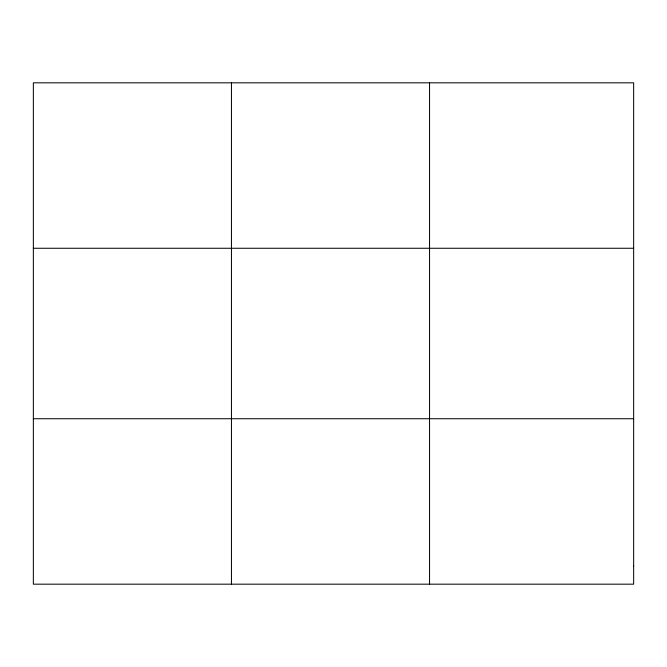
<?xml version="1.0" encoding="UTF-8"?>
<svg xmlns="http://www.w3.org/2000/svg" width="667" height="667" viewBox="0 0 667 667"><rect width="100%" height="100%" fill="white"/><g stroke="black" fill="none" stroke-linecap="round" stroke-linejoin="round"><path stroke-width="1" d="M231.449 82.825L231.449 584.175M429.548 82.825L429.548 584.175M33.35 248.266L633.65 248.266M33.35 418.734L633.65 418.734M633.65 565.799L633.65 584.175L33.35 584.175L33.35 82.825L633.65 82.825L633.65 565.799"/></g></svg>
